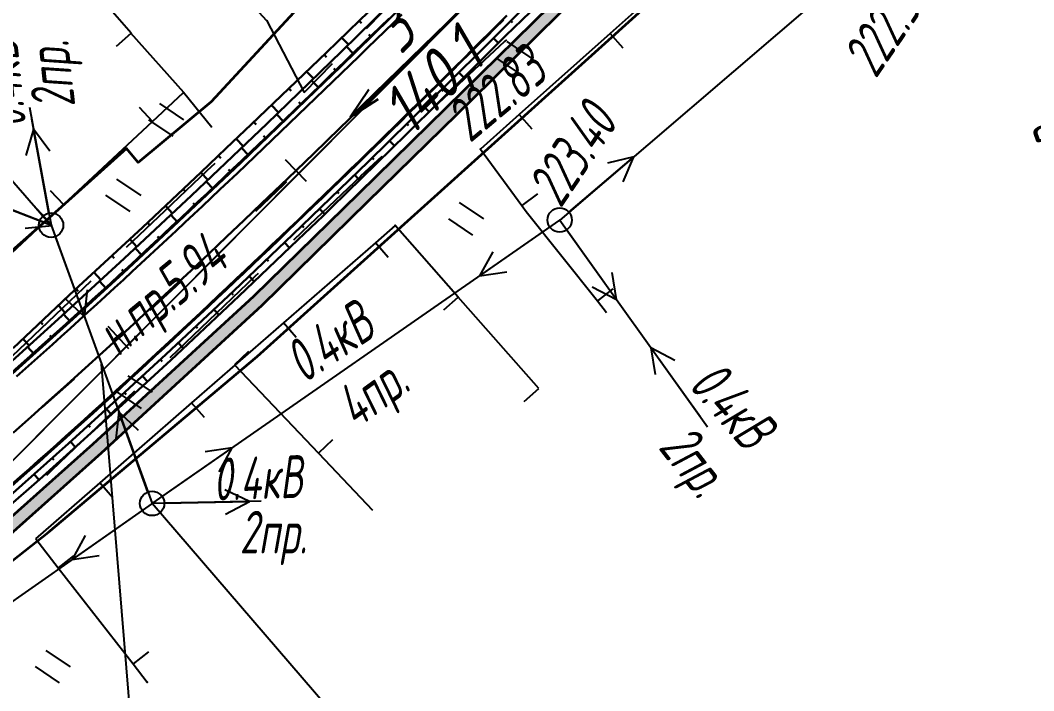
# Model space of a CAD drawing. Header units: millimetres. Extents: x -1799 to 6962, y -1020 to 4121.
# Drawn here: x 3894.7 to 3977.9, y 3172.7 to 3227.7 of the extents above; entities that cross this region are included whole.
import ezdxf

# ---------------------------------------------------------------- set-up
doc = ezdxf.new("R2010")
doc.units = ezdxf.units.MM
for name, pattern in [('CONTI', [0]), ('DASHED', [0.75, 0.5, -0.25]), ('STROT', [1.7, 0.5, -1.2])]:
    doc.linetypes.add(name, pattern=pattern)
for name, color, linetype, lineweight in [('10', 1, 'Continuous', 35), ('КОПИЯ_ОСЬ_13_ОТКОСЫ', 7, 'Continuous', 30), ('КОПИЯ_ОСЬ_ГРАНИЦЫ_ПОЛОС', 7, 'Continuous', 30), ('ОСЬ_ВЕРХ_ПОКРЫТИЯ_ГРАНИЦЫ_ПОЛОС', 7, 'Continuous', 30), ('ОСЬ_ВЕРХ_ПОКРЫТИЯ_ОСЬ', 1, 'Continuous', 30), ('Тротуар', 40, 'Continuous', 35), ('Уклоны ПЧ', 5, 'Continuous', 30)]:
    doc.layers.add(name, color=color, linetype=linetype, lineweight=lineweight)
for name, color, linetype in [('NAD_MDEFAULT', 7, 'CONTI'), ('PI_OTDEFAULT', 172, 'CONTI'), ('PI_TTDEFAULT', 5, 'CONTI'), ('SIT_LDEFAULT', 7, 'CONTI'), ('USLZNDEFAULT', 7, 'CONTI'), ('КОПИЯ_ОСЬ_ТАНГЕНСЫ', 1, 'Continuous'), ('ОСЬ_ВЕРХ_ПОКРЫТИЯ_ПИКЕТЫ', 1, 'Continuous'), ('ОСЬ_ВЕРХ_ПОКРЫТИЯ_ТАНГЕНСЫ', 1, 'Continuous'), ('разметка', 7, 'Continuous')]:
    doc.layers.add(name, color=color, linetype=linetype)
doc.styles.add('eskd', font='spds.shx', dxfattribs={"width": 1.2, "oblique": 15})
doc.styles.add('ГОСТ', font='', dxfattribs={"oblique": 15, "height": 4})
doc.styles.get('ГОСТ').set_extended_font_data('GOST type A')

# ---------------------------------------------------------------- blocks, each defined once
blk = doc.blocks.new('BL_2011')
at = {"color": 0}
for p, q in [((0, 0), (0, 2.4)), ((1.6, 0), (1.6, 2.4))]:
    blk.add_line(p, q, dxfattribs=at)
blk = doc.blocks.new('BL_20')
at = {"color": 0}
blk.add_circle((0, 0), 1, dxfattribs=at)
blk = doc.blocks.new('*U52')
at = {"layer": 'КОПИЯ_ОСЬ_13_ОТКОСЫ'}
for points in [[(636.083, 974.053), (641.119, 978.841), (646.675, 983.977), (651.502, 988.517), (653.562, 990.475), (655.616, 992.439), (661.778, 998.343), (664.505, 1000.982), (667.226, 1003.629), (670.622, 1006.949), (674.013, 1010.277), (678.752, 1014.949), (687.431, 1023.54), (687.722, 1023.815), (698.541, 1034.21), (705.143, 1041.042), (712.462, 1048.572), (726.675, 1062.643), (733.387, 1069.367), (735.823, 1071.881), (737.641, 1073.788), (740.1, 1076.34), (740.723, 1076.977), (742.81, 1079.028)], [(634.483, 971.695), (639.769, 976.454), (645.176, 981.422), (650.707, 986.603), (656.882, 992.492), (663.016, 998.434), (665.731, 1001.089), (668.44, 1003.752), (671.819, 1007.091), (675.867, 1011.11), (681.254, 1016.485), (687.869, 1023.104), (698.926, 1033.827), (727.087, 1062.233), (736.219, 1071.486), (738.035, 1073.394), (740.487, 1075.946), (742.473, 1077.967), (744.559, 1080.03)], [(664.469, 1000.947), (664.652, 1000.758)], [(663.032, 999.556), (663.582, 998.987)], [(661.594, 998.166), (661.78, 997.972)], [(660.149, 996.783), (660.709, 996.199)], [(658.705, 995.399), (658.897, 995.199)], [(657.261, 994.015), (657.836, 993.416)], [(655.817, 992.631), (656.009, 992.431)], [(654.372, 991.249), (654.948, 990.647)], [(652.924, 989.869), (653.116, 989.667)], [(651.474, 988.491), (652.048, 987.882)], [(650.018, 987.121), (650.211, 986.916)], [(648.561, 985.751), (649.14, 985.135)], [(647.104, 984.381), (647.298, 984.174)], [(645.639, 983.019), (646.215, 982.396)], [(644.17, 981.662), (644.363, 981.453)], [(642.701, 980.304), (643.279, 979.679)], [(641.233, 978.946), (641.417, 978.747)], [(639.782, 977.57), (640.342, 976.98)], [(638.333, 976.192), (638.496, 976.02)], [(636.883, 974.814), (637.374, 974.297)]]:
    blk.add_lwpolyline(points, dxfattribs=at)
blk = doc.blocks.new('Стрелка')
at = {"layer": 'Уклоны ПЧ', "ltscale": 2}
for points in [[(-0.023, -0.048), (-0.023, 17.972)], [(-0.023, -0.048), (-0.578, 2.622)], [(-0.023, -0.048), (0.532, 2.622)]]:
    blk.add_lwpolyline(points, dxfattribs=at)

msp = doc.modelspace()

# ---------------------------------------------------------------- hatches: boundary and pattern name
at = {"layer": 'Тротуар', "lineweight": 30, "ltscale": 7}
msp.add_hatch(color=256, dxfattribs=at).paths.add_polyline_path([(4355.026, 2987.245), (4352.622, 2989.782), (4345.427, 2993.281), (4338.394, 2996.926), (4334.905, 2998.92), (4331.584, 3001.033), (4325.137, 3005.952), (4319.491, 3011.624), (4314.469, 3017.834), (4309.932, 3024.285), (4307.646, 3027.716), (4301.367, 3037.941), (4295.156, 3048.209), (4289.986, 3056.769), (4280.835, 3072.269), (4272.55, 3085.951), (4265.234, 3097.893), (4261.114, 3101.507), (4255.468, 3107.674), (4252.851, 3111.934), (4250.972, 3116.597), (4250.585, 3117.56), (4249.719, 3119.765), (4248.666, 3123.345), (4248.323, 3124.321), (4247.98, 3125.297), (4241.939, 3135.217), (4234.518, 3147.093), (4225.78, 3160.49), (4219.022, 3170.408), (4211.937, 3180.091), (4203.112, 3191.194), (4194.18, 3201.563), (4183.21, 3213.325), (4172.573, 3223.78), (4162.939, 3232.607), (4150.941, 3243.284), (4138.679, 3253.563), (4117.058, 3271.355), (4101.903, 3284.023), (4086.977, 3297.339), (4083.578, 3299.881), (4077.037, 3304.486), (4070.152, 3308.55), (4062.976, 3311.79), (4055.187, 3313.858), (4047.095, 3314.906), (4039.194, 3314.51), (4031.355, 3312.695), (4024.186, 3309.608), (4017.316, 3305.344), (4008.1, 3297.932), (3998.942, 3289.839), (3996.071, 3287.056), (3984.757, 3275.743), (3983.052, 3274.038), (3982.329, 3273.347), (3976.255, 3267.275), (3965.028, 3255.875), (3952.386, 3243.061), (3945.337, 3235.968), (3938.229, 3228.933), (3931.095, 3221.926), (3922.526, 3213.525), (3913.887, 3205.055), (3900.709, 3192.936), (3893.252, 3186.273), (3888.799, 3182.354), (3880.991, 3175.997), (3874.788, 3170.946), (3865.391, 3163.481), (3855.795, 3156.275), (3849.369, 3151.511), (3844.564, 3148.067), (3839.698, 3144.637), (3832.981, 3140.049), (3830.301, 3138.269), (3823.273, 3133.561), (3822.443, 3133.006), (3809.622, 3124.407), (3792.023, 3114.358), (3786.086, 3111.259), (3780.023, 3108.407), (3761.667, 3099.663), (3749.56, 3093.587), (3739.444, 3087.864), (3738.739, 3087.426), (3732.468, 3082.562), (3726.512, 3077.16), (3720.889, 3071.42), (3715.659, 3065.179), (3710.962, 3058.323), (3707.32, 3051.736), (3703.938, 3044.269), (3700.864, 3036.478), (3698.458, 3028.966), (3695.598, 3017.765), (3693.191, 3006.011), (3691.1, 2983.08), (3692.241, 2982.689), (3694.173, 3005.821), (3696.572, 3017.54), (3699.543, 3029.107), (3701.99, 3036.656), (3704.929, 3044.035), (3708.201, 3051.263), (3712.009, 3058.115), (3716.543, 3064.688), (3721.631, 3070.747), (3727.193, 3076.428), (3733.066, 3081.759), (3739.311, 3086.604), (3740.034, 3087.053), (3750.032, 3092.705), (3762.015, 3098.833), (3780.451, 3107.484), (3786.563, 3110.334), (3792.489, 3113.472), (3810.085, 3123.523), (3830.857, 3137.439), (3833.537, 3139.218), (3840.159, 3143.739), (3845.068, 3147.214), (3849.925, 3150.749), (3856.392, 3155.473), (3865.972, 3162.73), (3875.413, 3170.165), (3881.622, 3175.221), (3889.445, 3181.591), (3893.916, 3185.525), (3901.381, 3192.195), (3914.576, 3204.33), (3923.226, 3212.811), (3931.795, 3221.212), (3938.931, 3228.221), (3946.043, 3235.26), (3953.097, 3242.357), (3965.74, 3255.172), (3976.964, 3266.57), (3985.463, 3275.036), (3996.773, 3286.343), (3999.622, 3289.105), (4008.744, 3297.168), (4017.895, 3304.526), (4024.65, 3308.719), (4031.668, 3311.741), (4039.333, 3313.516), (4047.055, 3313.903), (4054.994, 3312.874), (4062.639, 3310.845), (4069.691, 3307.661), (4076.5, 3303.642), (4082.99, 3299.072), (4086.343, 3296.564), (4101.249, 3283.266), (4116.42, 3270.585), (4138.04, 3252.793), (4150.286, 3242.528), (4162.272, 3231.863), (4171.847, 3223.057), (4182.46, 3212.663), (4193.35, 3200.994), (4202.341, 3190.556), (4211.142, 3179.485), (4218.205, 3169.831), (4224.947, 3159.937), (4233.677, 3146.552), (4241.089, 3134.69), (4246.972, 3125.147), (4248.831, 3119.35), (4251.955, 3111.482), (4254.666, 3107.069), (4260.416, 3100.789), (4264.381, 3097.354), (4271.694, 3085.435), (4279.977, 3071.756), (4289.128, 3056.256), (4294.307, 3047.694), (4300.531, 3037.432), (4306.803, 3027.178), (4309.038, 3023.822), (4313.665, 3017.24), (4318.747, 3010.955), (4324.471, 3005.203), (4330.909, 3000.28), (4334.388, 2998.064), (4337.915, 2996.047), (4344.978, 2992.388), (4352.021, 2988.962), (4354.437, 2986.412), (4356.729, 2985.394), (4357.135, 2986.308)])

# ---------------------------------------------------------------- linework, layer by layer
at = {"linetype": 'Continuous'}
for points in [[(3897.26, 3210.842), (3881.166, 3229.35), (3892.491, 3246.14)], [(3895.183, 3132.074), (3905.667, 3147.617), (3901.397, 3199.464)], [(3915.376, 3156.196), (3923.093, 3167.637), (3905.542, 3188.039)]]:
    msp.add_lwpolyline(points, dxfattribs=at)
at = {"layer": '10'}
for p, q in [((3926.016, 3237.943), (3910.376, 3221.023)), ((3914.156, 3200.093), (3951.136, 3233.443)), ((3914.156, 3200.093), (3951.136, 3233.443)), ((3910.376, 3221.023), (3904.396, 3216.033)), ((3903.436, 3217.183), (3897.326, 3211.693)), ((3904.396, 3216.033), (3903.436, 3217.183)), ((3897.326, 3211.693), (3879.656, 3196.103)), ((3897.026, 3185.683), (3914.156, 3200.093)), ((3897.026, 3185.683), (3914.156, 3200.093)), ((3845.466, 3144.823), (3897.026, 3185.683)), ((3845.466, 3144.823), (3897.026, 3185.683))]:
    msp.add_line(p, q, dxfattribs=at)
msp.add_lwpolyline([(4176.746, 3239.013), (4084.856, 3313.423), (4057.976, 3329.563), (4019.376, 3329.623), (3936.716, 3248.363), (3926.016, 3237.943), (3910.376, 3221.023), (3904.396, 3216.033), (3903.436, 3217.183), (3897.326, 3211.693), (3879.656, 3196.103), (3865.416, 3183.363), (3835.176, 3159.613), (3818.806, 3151.023), (3809.916, 3145.073), (3786.276, 3129.213), (3751.806, 3114.223), (3724.936, 3097.063)], dxfattribs=at)
at = {"layer": 'PI_TTDEFAULT', "color": 5}
for p in [(3932.492, 3217.139, 222.826), (3938.992, 3211.309, 223.397), (3925.502, 3210.869, 222.806), (3905.132, 3173.369, 222.642)]:
    msp.add_point(p, dxfattribs=at)
at = {"layer": 'SIT_LDEFAULT', "color": 7}
for p, q in [((3974.372, 3241.589), (3938.992, 3211.309)), ((3909.572, 3233.529), (3914.932, 3227.699)), ((3950.602, 3233.279), (3943.132, 3226.629)), ((3923.142, 3227.039), (3927.012, 3231.019)), ((3903.812, 3226.659), (3902.282, 3228.399)), ((3914.932, 3227.709), (3918.032, 3221.789)), ((3902.612, 3225.599), (3903.812, 3226.659)), ((3908.132, 3221.769), (3903.802, 3226.659)), ((3943.132, 3226.629), (3935.672, 3219.969)), ((3944.202, 3225.429), (3943.132, 3226.629)), ((3934.472, 3225.979), (3927.792, 3219.729)), ((3934.612, 3226.109), (3934.472, 3225.979)), ((3918.032, 3221.789), (3920.342, 3224.169)), ((3905.582, 3219.399), (3908.122, 3221.769)), ((3910.442, 3218.919), (3908.122, 3221.769)), ((3895.472, 3220.589), (3897.252, 3210.889)), ((3904.492, 3220.569), (3905.582, 3219.399)), ((3895.652, 3219.609), (3896.912, 3212.719)), ((3927.792, 3219.729), (3927.302, 3219.269)), ((3935.672, 3219.969), (3932.492, 3217.139)), ((3936.732, 3218.779), (3935.672, 3219.969)), ((3895.812, 3218.759), (3895.182, 3216.609)), ((3897.072, 3211.869), (3895.812, 3218.759)), ((3897.152, 3216.969), (3895.812, 3218.759)), ((3898.262, 3212.579), (3905.582, 3219.399)), ((3932.502, 3217.139), (3935.892, 3212.509)), ((3924.382, 3216.539), (3922.652, 3214.919)), ((3939.752, 3211.959), (3945.072, 3216.509)), ((3945.072, 3216.509), (3942.902, 3215.969)), ((3944.202, 3214.449), (3945.072, 3216.509)), ((3906.612, 3212.089), (3910.072, 3215.369)), ((3910.072, 3215.369), (3910.712, 3215.969)), ((3922.662, 3214.909), (3918.422, 3210.899)), ((3896.322, 3211.249), (3889.802, 3213.799)), ((3897.252, 3210.889), (3889.892, 3213.759)), ((3897.172, 3213.749), (3898.262, 3212.579)), ((3890.822, 3213.399), (3897.342, 3210.849)), ((3937.172, 3213.449), (3935.882, 3212.499)), ((3890.952, 3205.759), (3898.262, 3212.579)), ((3897.342, 3210.849), (3895.842, 3212.509)), ((3903.452, 3209.089), (3906.612, 3212.089)), ((3935.882, 3212.499), (3936.232, 3212.019)), ((3936.242, 3212.019), (3942.092, 3204.669)), ((3905.542, 3188.039), (3938.992, 3211.309)), ((3938.992, 3211.309), (3951.112, 3194.319)), ((3895.122, 3210.649), (3897.342, 3210.849)), ((3897.252, 3210.889), (3905.542, 3188.039)), ((3918.432, 3210.889), (3917.132, 3209.659)), ((3925.502, 3210.869), (3923.862, 3209.439)), ((3930.672, 3204.989), (3925.502, 3210.869)), ((3938.172, 3210.739), (3932.422, 3206.739)), ((3939.572, 3210.499), (3943.642, 3204.799)), ((3897.592, 3209.949), (3899.982, 3203.369)), ((3923.862, 3209.439), (3916.322, 3202.869)), ((3924.912, 3208.239), (3923.862, 3209.439)), ((3933.492, 3208.699), (3932.422, 3206.739)), ((3932.422, 3206.739), (3934.642, 3207.059)), ((3897.612, 3203.519), (3900.552, 3206.329)), ((3914.002, 3206.689), (3909.532, 3202.429)), ((3914.242, 3206.909), (3914.002, 3206.689)), ((3943.642, 3204.799), (3943.292, 3207.009)), ((3899.982, 3203.369), (3900.242, 3205.589)), ((3941.662, 3205.839), (3943.642, 3204.799)), ((3943.342, 3205.659), (3942.092, 3204.669)), ((3898.362, 3204.909), (3899.982, 3203.369)), ((3929.472, 3203.929), (3930.672, 3204.989)), ((3937.272, 3197.479), (3930.672, 3204.989)), ((3942.092, 3204.669), (3942.842, 3203.729)), ((3893.452, 3199.559), (3897.612, 3203.519)), ((3916.322, 3202.869), (3908.782, 3196.299)), ((3917.372, 3201.659), (3916.322, 3202.869)), ((3909.532, 3202.429), (3907.002, 3200.009)), ((3913.452, 3200.509), (3912.292, 3199.409)), ((3950.532, 3195.129), (3946.462, 3200.829)), ((3946.462, 3200.829), (3946.812, 3198.619)), ((3948.442, 3199.789), (3946.462, 3200.829)), ((3912.292, 3199.409), (3919.192, 3192.169)), ((3904.102, 3197.249), (3901.042, 3194.319)), ((3936.072, 3196.419), (3937.272, 3197.479)), ((3908.782, 3196.299), (3901.252, 3189.719)), ((3909.842, 3195.089), (3908.782, 3196.299)), ((3902.812, 3195.559), (3902.552, 3193.339)), ((3905.202, 3188.979), (3902.812, 3195.559)), ((3904.432, 3194.019), (3902.812, 3195.559)), ((3901.042, 3194.319), (3897.302, 3190.759)), ((3920.342, 3193.269), (3919.192, 3192.169)), ((3906.362, 3188.609), (3912.112, 3192.609)), ((3912.112, 3192.609), (3909.892, 3192.289)), ((3911.042, 3190.649), (3912.112, 3192.609)), ((3919.192, 3192.169), (3923.632, 3187.499)), ((3897.302, 3190.759), (3896.862, 3190.339)), ((3901.252, 3189.719), (3895.982, 3185.129)), ((3902.302, 3188.519), (3901.252, 3189.719)), ((3913.542, 3188.199), (3911.522, 3189.159)), ((3905.542, 3188.039), (3865.632, 3160.029)), ((3914.502, 3188.219), (3905.542, 3188.039)), ((3913.502, 3188.199), (3906.502, 3188.059)), ((3906.542, 3188.059), (3913.542, 3188.199)), ((3911.562, 3187.159), (3913.542, 3188.199)), ((3904.722, 3187.469), (3898.992, 3183.439)), ((3900.052, 3185.409), (3898.992, 3183.439)), ((3895.992, 3185.129), (3897.842, 3182.749)), ((3899.102, 3183.739), (3897.842, 3182.759)), ((3898.992, 3183.439), (3901.202, 3183.769)), ((3897.842, 3182.759), (3903.982, 3174.859)), ((3905.242, 3175.849), (3903.982, 3174.859)), ((3903.982, 3174.859), (3905.132, 3173.369))]:
    msp.add_line(p, q, dxfattribs=at)
at = {"layer": 'КОПИЯ_ОСЬ_13_ОТКОСЫ'}
for points in [[(3892.55, 3198.419), (3897.836, 3203.177), (3903.242, 3208.146), (3908.773, 3213.327), (3914.949, 3219.215), (3921.082, 3225.157), (3923.797, 3227.813), (3926.506, 3230.476), (3929.886, 3233.815), (3933.934, 3237.834), (3939.321, 3243.208), (3945.936, 3249.827), (3956.993, 3260.55), (3985.154, 3288.957), (3994.286, 3298.209), (3996.102, 3300.118), (3998.554, 3302.67), (4000.54, 3304.691), (4002.625, 3306.754)], [(3893.774, 3198.433), (3899.026, 3203.165), (3903.16, 3206.958), (3907.267, 3210.78), (3912.783, 3215.993), (3918.944, 3221.911), (3920.989, 3223.895), (3923.709, 3226.547), (3926.424, 3229.208), (3929.133, 3231.875), (3932.513, 3235.218), (3937.237, 3239.911), (3945.253, 3247.911), (3946.836, 3249.495), (3994.82, 3297.678), (3996.641, 3299.579), (3999.098, 3302.116), (4001.084, 3304.124), (4003.167, 3306.17)], [(3893.092, 3187.993), (3895.892, 3190.468), (3898.677, 3192.959), (3902.684, 3196.593), (3906.662, 3200.259), (3912.246, 3205.493), (3917.09, 3210.111), (3923.27, 3216.093), (3930.081, 3222.786), (3932.791, 3225.474), (3936.17, 3228.842), (3940.214, 3232.891), (3946.263, 3238.975), (3951.797, 3244.555), (3999.78, 3292.739), (4001.665, 3294.555), (4004.176, 3296.949), (4006.177, 3298.816), (4008.248, 3300.693), (4010.341, 3302.518), (4012.463, 3304.28), (4014.619, 3305.967)], [(3893.487, 3187.542), (3896.289, 3190.018), (3899.078, 3192.512), (3903.087, 3196.149), (3907.069, 3199.818), (3912.657, 3205.056), (3917.505, 3209.677), (3919.572, 3211.667), (3920.259, 3212.332), (3926.408, 3218.348), (3929.125, 3221.034), (3931.835, 3223.726), (3934.538, 3226.423), (3937.956, 3229.753), (3942.727, 3234.423), (3952.126, 3243.663), (3962.927, 3254.641), (4000.522, 3291.999)], [(3934.978, 3227.653), (3935.11, 3227.521)], [(3923.512, 3226.355), (3923.317, 3226.556)], [(3933.561, 3226.242), (3933.957, 3225.844)], [(3922.081, 3224.959), (3921.495, 3225.56)], [(3932.143, 3224.831), (3932.277, 3224.697)], [(3920.647, 3223.564), (3920.452, 3223.766)], [(3930.723, 3223.423), (3931.123, 3223.019)], [(3919.212, 3222.171), (3918.625, 3222.776)], [(3929.299, 3222.018), (3929.435, 3221.88)], [(3917.771, 3220.784), (3917.58, 3220.983)], [(3927.873, 3220.616), (3928.282, 3220.201)], [(3916.329, 3219.399), (3915.755, 3219.996)], [(3926.447, 3219.215), (3926.584, 3219.075)], [(3914.886, 3218.013), (3914.694, 3218.214)], [(3913.444, 3216.628), (3912.866, 3217.229)], [(3925.02, 3217.813), (3925.432, 3217.394)], [(3923.594, 3216.411), (3923.732, 3216.27)], [(3911.996, 3215.249), (3911.807, 3215.448)], [(3922.159, 3215.017), (3922.57, 3214.593)], [(3910.542, 3213.875), (3909.976, 3214.474)], [(3920.722, 3213.626), (3920.863, 3213.481)], [(3909.088, 3212.501), (3908.899, 3212.702)], [(3919.285, 3212.235), (3919.708, 3211.799)], [(3907.635, 3211.128), (3907.067, 3211.728)], [(3917.848, 3210.844), (3917.987, 3210.701)], [(3906.176, 3209.759), (3905.989, 3209.96)], [(3904.713, 3208.396), (3904.153, 3208.999)], [(3916.406, 3209.458), (3916.82, 3209.024)], [(3914.958, 3208.078), (3915.096, 3207.934)], [(3903.246, 3207.037), (3903.06, 3207.238)], [(3901.775, 3205.681), (3901.219, 3206.286)], [(3913.511, 3206.698), (3913.925, 3206.264)], [(3912.061, 3205.32), (3912.198, 3205.174)], [(3900.301, 3204.329), (3900.119, 3204.529)], [(3910.602, 3203.952), (3911.013, 3203.515)], [(3898.823, 3202.982), (3898.28, 3203.585)], [(3909.143, 3202.584), (3909.28, 3202.439)], [(3897.337, 3201.643), (3897.157, 3201.843)], [(3907.684, 3201.217), (3908.094, 3200.779)], [(3895.852, 3200.305), (3895.311, 3200.904)], [(3906.223, 3199.851), (3906.359, 3199.704)], [(3904.754, 3198.494), (3905.161, 3198.052)], [(3903.282, 3197.14), (3903.416, 3196.993)], [(3901.805, 3195.791), (3902.209, 3195.348)], [(3900.325, 3194.446), (3900.459, 3194.298)], [(3898.84, 3193.106), (3899.242, 3192.66)], [(3897.352, 3191.77), (3897.485, 3191.621)], [(3895.859, 3190.439), (3896.258, 3189.99)]]:
    msp.add_lwpolyline(points, dxfattribs=at)
at = {"layer": 'КОПИЯ_ОСЬ_ГРАНИЦЫ_ПОЛОС'}
for points in [[(3893.974, 3189.563), (3894.725, 3190.226), (3895.476, 3190.891), (3896.225, 3191.557), (3896.973, 3192.224), (3897.72, 3192.893), (3898.466, 3193.562), (3899.211, 3194.233), (3899.955, 3194.905), (3900.698, 3195.577), (3901.44, 3196.251), (3902.18, 3196.926), (3902.92, 3197.602), (3903.658, 3198.279), (3904.396, 3198.957), (3905.133, 3199.636), (3905.868, 3200.316), (3906.603, 3200.997), (3907.337, 3201.679), (3908.069, 3202.361), (3908.801, 3203.045), (3909.532, 3203.729), (3910.262, 3204.415), (3910.991, 3205.101), (3911.72, 3205.788), (3912.447, 3206.476), (3913.174, 3207.164), (3913.9, 3207.853), (3914.625, 3208.543), (3915.349, 3209.234), (3916.072, 3209.926), (3916.795, 3210.618), (3917.517, 3211.311), (3918.238, 3212.004), (3918.959, 3212.699), (3919.678, 3213.394), (3920.397, 3214.089), (3921.116, 3214.785), (3921.834, 3215.482), (3922.551, 3216.179), (3923.267, 3216.877), (3923.983, 3217.575), (3924.698, 3218.274), (3925.413, 3218.973), (3926.127, 3219.673), (3926.841, 3220.373), (3927.554, 3221.074), (3928.266, 3221.775), (3928.978, 3222.477), (3929.69, 3223.179), (3930.401, 3223.881), (3931.111, 3224.584), (3931.821, 3225.287), (3932.531, 3225.991), (3933.24, 3226.694), (3933.949, 3227.398), (3934.658, 3228.103)], [(3894.085, 3198.837), (3894.82, 3199.492), (3895.553, 3200.148), (3896.286, 3200.806), (3897.018, 3201.464), (3897.748, 3202.124), (3898.478, 3202.785), (3899.207, 3203.447), (3899.936, 3204.11), (3900.663, 3204.774), (3901.39, 3205.439), (3902.115, 3206.105), (3902.84, 3206.772), (3903.564, 3207.441), (3904.288, 3208.11), (3905.01, 3208.78), (3905.732, 3209.451), (3906.453, 3210.123), (3907.173, 3210.796), (3907.893, 3211.469), (3908.612, 3212.144), (3909.33, 3212.82), (3910.048, 3213.496), (3910.765, 3214.173), (3911.481, 3214.851), (3912.197, 3215.53), (3912.912, 3216.209), (3913.626, 3216.89), (3914.34, 3217.571), (3915.053, 3218.252), (3915.766, 3218.935), (3916.478, 3219.618), (3917.19, 3220.302), (3917.901, 3220.986), (3918.612, 3221.671), (3919.322, 3222.357), (3920.031, 3223.044), (3920.74, 3223.731), (3921.449, 3224.418), (3922.157, 3225.106), (3922.865, 3225.795), (3923.573, 3226.484), (3924.28, 3227.174), (3924.986, 3227.864)], [(3894.087, 3198.838), (3894.822, 3199.494), (3895.555, 3200.15), (3896.288, 3200.807), (3897.019, 3201.466), (3897.75, 3202.126), (3898.48, 3202.787), (3899.209, 3203.449), (3899.937, 3204.112), (3900.665, 3204.776), (3901.391, 3205.441), (3902.117, 3206.107), (3902.842, 3206.774), (3903.566, 3207.442), (3904.289, 3208.111), (3905.012, 3208.782), (3905.734, 3209.453), (3906.455, 3210.125), (3907.175, 3210.797), (3907.895, 3211.471), (3908.614, 3212.146), (3909.332, 3212.821), (3910.05, 3213.498), (3910.767, 3214.175), (3911.483, 3214.853), (3912.199, 3215.531), (3912.914, 3216.211), (3913.628, 3216.891), (3914.342, 3217.572), (3915.055, 3218.254), (3915.768, 3218.937), (3916.48, 3219.62), (3917.192, 3220.304), (3917.903, 3220.988), (3918.613, 3221.673), (3919.324, 3222.359), (3920.033, 3223.045), (3920.742, 3223.732), (3921.451, 3224.42), (3922.159, 3225.108), (3922.867, 3225.797), (3923.575, 3226.486), (3924.282, 3227.176), (3924.988, 3227.866)], [(3894.42, 3198.465), (3895.155, 3199.121), (3895.889, 3199.778), (3896.622, 3200.435), (3897.354, 3201.095), (3898.086, 3201.755), (3898.816, 3202.416), (3899.546, 3203.079), (3900.274, 3203.742), (3901.002, 3204.407), (3901.729, 3205.072), (3902.455, 3205.739), (3903.181, 3206.406), (3903.905, 3207.075), (3904.629, 3207.745), (3905.352, 3208.415), (3906.075, 3209.087), (3906.796, 3209.759), (3907.517, 3210.432), (3908.237, 3211.106), (3908.956, 3211.781), (3909.675, 3212.457), (3910.393, 3213.134), (3911.11, 3213.811), (3911.827, 3214.49), (3912.543, 3215.169), (3913.258, 3215.849), (3913.973, 3216.529), (3914.687, 3217.211), (3915.401, 3217.893), (3916.114, 3218.576), (3916.826, 3219.259), (3917.538, 3219.943), (3918.25, 3220.628), (3918.961, 3221.313), (3919.671, 3221.999), (3920.381, 3222.686), (3921.09, 3223.373), (3921.799, 3224.061), (3922.508, 3224.75), (3923.216, 3225.439), (3923.924, 3226.128), (3924.631, 3226.818), (3925.338, 3227.508), (3926.044, 3228.199)]]:
    msp.add_lwpolyline(points, dxfattribs=at)
at = {"layer": 'КОПИЯ_ОСЬ_ТАНГЕНСЫ'}
msp.add_line((3862.78, 3160.132), (4042.582, 3340.679), dxfattribs=at)
at = {"layer": 'ОСЬ_ВЕРХ_ПОКРЫТИЯ_ГРАНИЦЫ_ПОЛОС', "linetype": 'Continuous'}
msp.add_lwpolyline([(3934.378, 3227.76), (3933.675, 3227.06), (3932.972, 3226.36), (3932.269, 3225.66), (3931.564, 3224.961), (3930.86, 3224.262), (3930.155, 3223.563), (3929.449, 3222.865), (3928.743, 3222.168), (3928.037, 3221.47), (3927.33, 3220.773), (3926.622, 3220.077), (3925.914, 3219.381), (3925.206, 3218.686), (3924.496, 3217.991), (3923.787, 3217.296), (3923.076, 3216.602), (3922.365, 3215.909), (3921.653, 3215.216), (3920.941, 3214.524), (3920.228, 3213.832), (3919.514, 3213.141), (3918.8, 3212.451), (3918.085, 3211.761), (3917.369, 3211.072), (3916.652, 3210.383), (3915.935, 3209.696), (3915.217, 3209.008), (3914.498, 3208.322), (3913.778, 3207.636), (3913.058, 3206.952), (3912.337, 3206.267), (3911.615, 3205.584), (3910.892, 3204.902), (3910.168, 3204.22), (3909.443, 3203.539), (3908.718, 3202.859), (3907.991, 3202.18), (3907.264, 3201.501), (3906.536, 3200.824), (3905.806, 3200.147), (3905.076, 3199.472), (3904.345, 3198.797), (3903.613, 3198.123), (3902.88, 3197.45), (3902.146, 3196.779), (3901.411, 3196.108), (3900.674, 3195.438), (3899.937, 3194.77), (3899.199, 3194.102), (3898.46, 3193.435), (3897.719, 3192.77), (3896.978, 3192.106), (3896.235, 3191.442), (3895.492, 3190.78), (3894.747, 3190.119), (3894.001, 3189.46)], dxfattribs=at)
at = {"layer": 'ОСЬ_ВЕРХ_ПОКРЫТИЯ_ОСЬ'}
msp.add_lwpolyline([(3894.146, 3193.842), (3895.625, 3195.159), (3897.101, 3196.481), (3898.572, 3197.808), (3900.04, 3199.139), (3901.503, 3200.474), (3902.963, 3201.813), (3904.42, 3203.156), (3905.873, 3204.503), (3907.322, 3205.853), (3908.768, 3207.207), (3910.211, 3208.565), (3911.651, 3209.926), (3913.088, 3211.29), (3914.522, 3212.657), (3916.667, 3214.713), (3918.807, 3216.775), (3920.942, 3218.843), (3923.071, 3220.916), (3925.195, 3222.994), (3927.315, 3225.076), (3930.135, 3227.859)], dxfattribs=at)
at = {"layer": 'ОСЬ_ВЕРХ_ПОКРЫТИЯ_ПИКЕТЫ'}
for p, q in [((3918.209, 3214.461), (3916.475, 3216.262)), ((3903.631, 3200.728), (3901.939, 3202.569))]:
    msp.add_line(p, q, dxfattribs=at)
at = {"layer": 'ОСЬ_ВЕРХ_ПОКРЫТИЯ_ТАНГЕНСЫ'}
msp.add_line((3862.782, 3160.129), (4042.582, 3340.679), dxfattribs=at)
at = {"layer": 'разметка', "linetype": 'DASHED', "lineweight": 30, "ltscale": 14}
msp.add_lwpolyline([(3963.762, 3261.533), (3928.431, 3226.153, 1), (3928.431, 3226.153)], format="xyb", dxfattribs=at)
at = {"layer": 'разметка', "linetype": 'STROT', "lineweight": 30, "ltscale": 7}
msp.add_arc((3434.225, 3715.999), 695.837, 309.674965, 315.253815, dxfattribs=at)
at = {"layer": 'Тротуар', "linetype": 'Continuous'}
for points in [[(3893.252, 3186.273), (3900.709, 3192.936), (3913.887, 3205.055), (3922.526, 3213.525), (3931.095, 3221.926), (3938.229, 3228.933), (3945.337, 3235.968), (3952.386, 3243.061), (3965.028, 3255.875), (3976.255, 3267.275), (3984.757, 3275.743), (3996.071, 3287.056), (3998.942, 3289.839), (4008.1, 3297.932), (4017.316, 3305.344), (4024.186, 3309.608), (4031.355, 3312.695), (4039.194, 3314.51), (4047.095, 3314.906)], [(3893.916, 3185.525), (3901.381, 3192.195), (3914.576, 3204.33), (3923.226, 3212.811), (3931.795, 3221.212), (3938.931, 3228.221), (3946.043, 3235.26), (3953.097, 3242.357), (3965.74, 3255.172), (3976.964, 3266.57), (3985.463, 3275.036), (3996.773, 3286.343), (3999.622, 3289.105), (4008.744, 3297.168), (4017.895, 3304.526), (4024.65, 3308.719), (4031.668, 3311.741), (4039.333, 3313.516), (4047.055, 3313.903)]]:
    msp.add_lwpolyline(points, dxfattribs=at)

# ---------------------------------------------------------------- block references
at = {"layer": 'USLZNDEFAULT', "color": 7, "rotation": 56}
for name, p in [('BL_2011', (3935.762, 3223.289)), ('BL_2011', (3907.262, 3218.209)), ('BL_2011', (3903.742, 3212.009)), ('BL_20', (3897.252, 3210.889)), ('BL_2011', (3931.872, 3210.079)), ('BL_20', (3938.992, 3211.309)), ('BL_2011', (3904.682, 3195.839)), ('BL_20', (3905.542, 3188.039)), ('BL_2011', (3897.952, 3173.309))]:
    msp.add_blockref(name, p, dxfattribs=at)
at = {"layer": 'КОПИЯ_ОСЬ_13_ОТКОСЫ'}
msp.add_blockref('*U52', (3258.067, 2226.724), dxfattribs=at)
at = {"layer": 'Уклоны ПЧ', "rotation": 314.2718498465616}
msp.add_blockref('Стрелка', (3921.848, 3219.775), dxfattribs=at)

# ---------------------------------------------------------------- texts
at = {"layer": 'NAD_MDEFAULT', "color": 7, "style": 'eskd', "oblique": 10, "width": 0.8}
for s, rotation, p in [('0.4кВ', 96.10389, (3895.228, 3218.999)), ('2пр.', 96.10389, (3899.244, 3220.66)), ('0.4кВ', 110.10031, (3983.59, 3212.933)), ('н.пр.5.94', 39.57762, (3902.745, 3200.047)), ('0.4кВ', 34, (3918.028, 3197.841)), ('4пр.', 36, (3922.299, 3194.11)), ('0.4кВ', 311, (3949.462, 3197.727)), ('2пр.', 308, (3947.011, 3192.624)), ('0.4кВ', 2, (3910.604, 3188.265))]:
    msp.add_text(s, height=3.5, rotation=rotation, dxfattribs=at).set_placement(p)
msp.add_text('2пр.', height=3.5, dxfattribs=at).set_placement((3912.737, 3183.931))
at = {"layer": 'PI_OTDEFAULT', "color": 172, "style": 'eskd', "oblique": 10, "width": 0.8}
for s, rotation, p in [('222.56', 56, (3964.936, 3222.849)), ('222.83', 40, (3931.63, 3217.588)), ('223.40', 56, (3939.069, 3212.205))]:
    msp.add_text(s, height=3.5, rotation=rotation, dxfattribs=at).set_placement(p)
at = {"layer": 'Уклоны ПЧ', "style": 'ГОСТ', "oblique": 15}
for s, p in [('3', (3925.927, 3224.772)), ('140,1', (3926.748, 3218.022))]:
    msp.add_text(s, height=4, rotation=45.28214, dxfattribs=at).set_placement(p)

doc.saveas('drawing.dxf')
